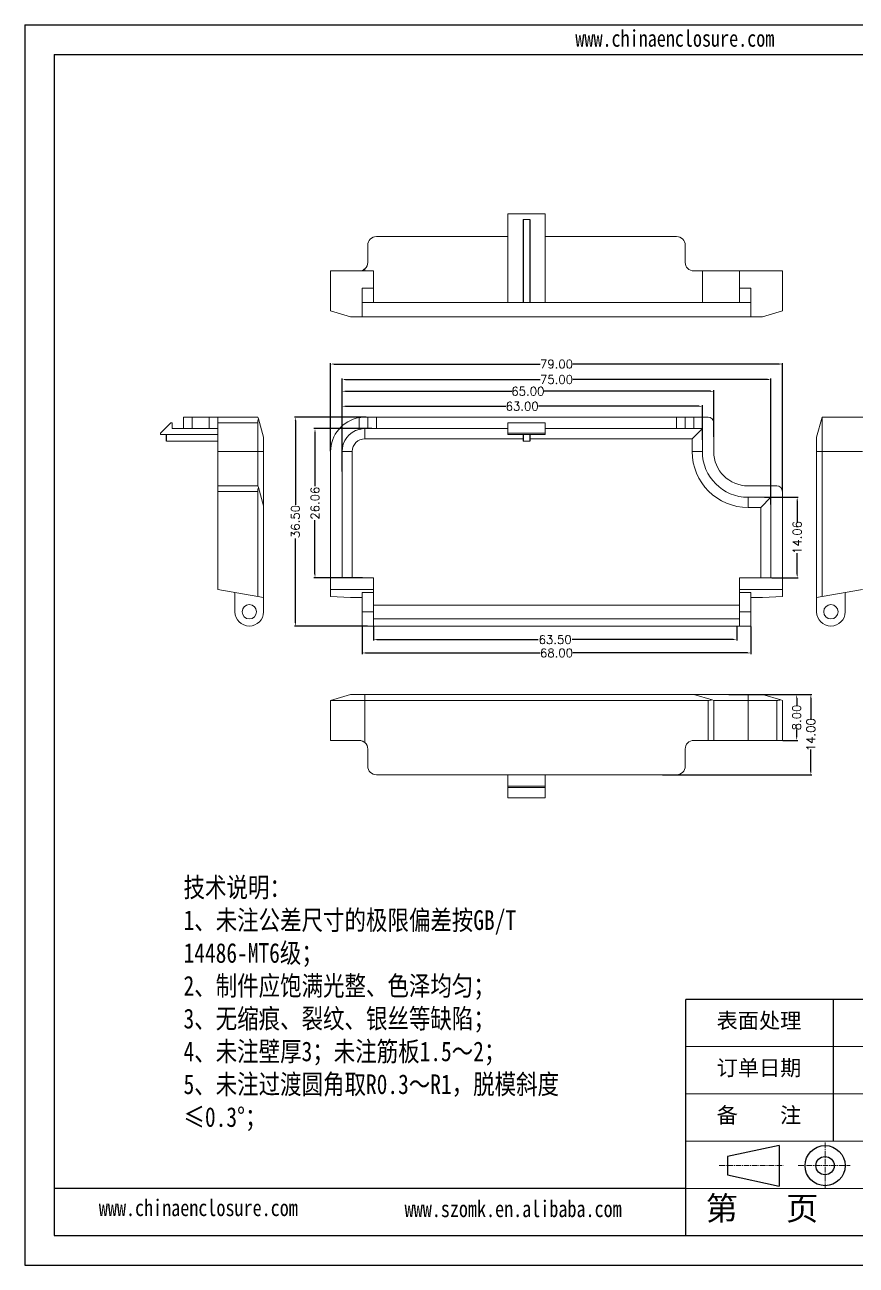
# Model space of a CAD drawing. Header units: inches. Extents: x 1800 to 3196, y 326 to 616.
# Drawn here: x 2735.8 to 2881.1, y 326.9 to 543.6 of the extents above; entities that cross this region are included whole.
import ezdxf

# ---------------------------------------------------------------- set-up
doc = ezdxf.new("R2010")
doc.units = ezdxf.units.IN
doc.header["$LTSCALE"] = 0.05
doc.linetypes.add('CENTER2', pattern=[28.575, 19.05, -3.175, 3.175, -3.175])
doc.layers.add('文字', color=81, linetype='Continuous')
for name, color, linetype, lineweight in [('粗实线', 7, 'Continuous', 30), ('细实线', 3, 'Continuous', 9), ('细点划线', 2, 'CENTER2', 9)]:
    doc.layers.add(name, color=color, linetype=linetype, lineweight=lineweight)
doc.styles.get("Standard").update_dxf_attribs({"font": 'txt', "bigfont": 'gbcbig.shx'})
doc.styles.add('宋体', font='', dxfattribs={"width": 0.8, "height": 3.5})
doc.styles.get('宋体').set_extended_font_data('SimSun')
doc.dimstyles.new('2', dxfattribs={"dimtxt": 1.5, "dimasz": 0.6, "dimexe": 0.18, "dimexo": 0.0625, "dimgap": 0.09, "dimtad": 0, "dimzin": 0, "dimdsep": 46, "dimtxsty": 'Standard', "dimcen": 0, "dimclrd": 3, "dimclre": 3, "dimadec": 0, "dimazin": 2, "dimtfac": 1, "dimtofl": 0, "dimtmove": 0, "dimatfit": 3, "dimfxl": 1, "dimtolj": 1, "dimtzin": 0, "dimarcsym": 0})

# ---------------------------------------------------------------- blocks, each defined once
blk = doc.blocks.new('*D232')
at = {"color": 3, "lineweight": -2}
for p, q in [((2789.24, 469.13), (2789.24, 484.53)), ((2789.84, 484.35), (2825.9, 484.35)), ((2867.64, 484.35), (2831.58, 484.35)), ((2868.24, 462.13), (2868.24, 484.53))]:
    blk.add_line(p, q, dxfattribs=at)
at = {"color": 3}
for points in [[(2789.84, 484.45), (2789.84, 484.25), (2789.24, 484.35)], [(2867.64, 484.45), (2867.64, 484.25), (2868.24, 484.35)]]:
    blk.add_solid(points, dxfattribs=at)
at = {"layer": 'Defpoints', "color": 0}
for p in [(2868.24, 484.35), (2789.24, 469.07), (2868.24, 462.07)]:
    blk.add_point(p, dxfattribs=at)
at = {"color": 0, "insert": (2828.74, 484.35), "char_height": 1.5, "attachment_point": 5}
blk.add_mtext('\\A1;79.00', dxfattribs=at)
blk = doc.blocks.new('*D233')
at = {"color": 3, "lineweight": -2}
for p, q in [((2791.24, 469.13), (2791.24, 481.83)), ((2791.84, 481.65), (2825.9, 481.65)), ((2865.64, 481.65), (2831.58, 481.65)), ((2866.24, 459.8), (2866.24, 481.83))]:
    blk.add_line(p, q, dxfattribs=at)
at = {"color": 3}
for points in [[(2791.84, 481.75), (2791.84, 481.55), (2791.24, 481.65)], [(2865.64, 481.75), (2865.64, 481.55), (2866.24, 481.65)]]:
    blk.add_solid(points, dxfattribs=at)
at = {"layer": 'Defpoints', "color": 0}
for p in [(2866.24, 481.65), (2791.24, 469.07), (2866.24, 459.74)]:
    blk.add_point(p, dxfattribs=at)
at = {"color": 0, "insert": (2828.74, 481.65), "char_height": 1.5, "attachment_point": 5}
blk.add_mtext('\\A1;75.00', dxfattribs=at)
blk = doc.blocks.new('*D234')
at = {"color": 3, "lineweight": -2}
for p, q in [((2791.24, 467.16), (2791.24, 477.15)), ((2791.84, 476.97), (2819.9, 476.97)), ((2853.64, 476.97), (2825.58, 476.97)), ((2854.24, 471.13), (2854.24, 477.15))]:
    blk.add_line(p, q, dxfattribs=at)
at = {"color": 3}
for points in [[(2791.84, 477.07), (2791.84, 476.87), (2791.24, 476.97)], [(2853.64, 477.07), (2853.64, 476.87), (2854.24, 476.97)]]:
    blk.add_solid(points, dxfattribs=at)
at = {"layer": 'Defpoints', "color": 0}
for p in [(2854.24, 476.97), (2854.24, 471.07), (2791.24, 467.09)]:
    blk.add_point(p, dxfattribs=at)
at = {"color": 0, "insert": (2822.74, 476.97), "char_height": 1.5, "attachment_point": 5}
blk.add_mtext('\\A1;63.00', dxfattribs=at)
blk = doc.blocks.new('*D235')
at = {"color": 3, "lineweight": -2}
for p, q in [((2791.24, 465.58), (2791.24, 479.77)), ((2791.84, 479.59), (2820.9, 479.59)), ((2855.64, 479.59), (2826.58, 479.59)), ((2856.24, 471.63), (2856.24, 479.77))]:
    blk.add_line(p, q, dxfattribs=at)
at = {"color": 3}
for points in [[(2791.84, 479.69), (2791.84, 479.49), (2791.24, 479.59)], [(2855.64, 479.69), (2855.64, 479.49), (2856.24, 479.59)]]:
    blk.add_solid(points, dxfattribs=at)
at = {"layer": 'Defpoints', "color": 0}
for p in [(2791.24, 479.59), (2856.24, 471.57), (2791.24, 465.52)]:
    blk.add_point(p, dxfattribs=at)
at = {"color": 0, "insert": (2823.74, 479.59), "char_height": 1.5, "attachment_point": 5}
blk.add_mtext('\\A1;65.00', dxfattribs=at)
blk = doc.blocks.new('*D236')
at = {"color": 3, "lineweight": -2}
for p, q in [((2796.74, 438.5), (2796.74, 436.02)), ((2860.24, 438.5), (2860.24, 436.02)), ((2797.34, 436.2), (2825.52, 436.2)), ((2859.64, 436.2), (2831.45, 436.2))]:
    blk.add_line(p, q, dxfattribs=at)
at = {"color": 3}
for points in [[(2797.34, 436.3), (2797.34, 436.1), (2796.74, 436.2)], [(2859.64, 436.3), (2859.64, 436.1), (2860.24, 436.2)]]:
    blk.add_solid(points, dxfattribs=at)
at = {"layer": 'Defpoints', "color": 0}
for p in [(2796.74, 438.57), (2860.24, 438.57), (2860.24, 436.2)]:
    blk.add_point(p, dxfattribs=at)
at = {"color": 0, "insert": (2828.49, 436.2), "char_height": 1.5, "attachment_point": 5}
blk.add_mtext('\\A1;63.50', dxfattribs=at)
blk = doc.blocks.new('*D237')
at = {"color": 3, "lineweight": -2}
for p, q in [((2794.74, 438.5), (2794.74, 433.69)), ((2862.74, 438.5), (2862.74, 433.69)), ((2795.34, 433.87), (2825.9, 433.87)), ((2862.14, 433.87), (2831.58, 433.87))]:
    blk.add_line(p, q, dxfattribs=at)
at = {"color": 3}
for points in [[(2795.34, 433.97), (2795.34, 433.77), (2794.74, 433.87)], [(2862.14, 433.97), (2862.14, 433.77), (2862.74, 433.87)]]:
    blk.add_solid(points, dxfattribs=at)
at = {"layer": 'Defpoints', "color": 0}
for p in [(2794.74, 438.57), (2862.74, 438.57), (2862.74, 433.87)]:
    blk.add_point(p, dxfattribs=at)
at = {"color": 0, "insert": (2828.74, 433.87), "char_height": 1.5, "attachment_point": 5}
blk.add_mtext('\\A1;68.00', dxfattribs=at)
blk = doc.blocks.new('*D238')
at = {"color": 3, "lineweight": -2}
for p, q in [((2795.43, 475.07), (2782.9, 475.07)), ((2783.08, 474.47), (2783.08, 459.78)), ((2783.08, 439.17), (2783.08, 453.85)), ((2795.68, 438.57), (2782.9, 438.57))]:
    blk.add_line(p, q, dxfattribs=at)
at = {"color": 3}
for points in [[(2782.98, 474.47), (2783.18, 474.47), (2783.08, 475.07)], [(2782.98, 439.17), (2783.18, 439.17), (2783.08, 438.57)]]:
    blk.add_solid(points, dxfattribs=at)
at = {"layer": 'Defpoints', "color": 0}
for p in [(2795.49, 475.07), (2783.08, 438.57), (2795.74, 438.57)]:
    blk.add_point(p, dxfattribs=at)
at = {"color": 0, "insert": (2783.08, 456.82), "char_height": 1.5, "attachment_point": 5, "rotation": 90}
blk.add_mtext('\\A1;36.50', dxfattribs=at)
blk = doc.blocks.new('*D239')
at = {"color": 3, "lineweight": -2}
for p, q in [((2796.43, 473.07), (2786.33, 473.07)), ((2786.51, 472.47), (2786.51, 463)), ((2786.51, 447.61), (2786.51, 457.07)), ((2794.82, 447.01), (2786.33, 447.01))]:
    blk.add_line(p, q, dxfattribs=at)
at = {"color": 3}
for points in [[(2786.41, 472.47), (2786.61, 472.47), (2786.51, 473.07)], [(2786.41, 447.61), (2786.61, 447.61), (2786.51, 447.01)]]:
    blk.add_solid(points, dxfattribs=at)
at = {"layer": 'Defpoints', "color": 0}
for p in [(2796.49, 473.07), (2786.51, 447.01), (2794.88, 447.01)]:
    blk.add_point(p, dxfattribs=at)
at = {"color": 0, "insert": (2786.51, 460.04), "char_height": 1.5, "attachment_point": 5, "rotation": 90}
blk.add_mtext('\\A1;26.06', dxfattribs=at)
blk = doc.blocks.new('*D242')
at = {"color": 3, "lineweight": -2}
for p, q in [((2865.09, 461.07), (2871, 461.07)), ((2870.82, 460.47), (2870.82, 456.75)), ((2870.82, 447.61), (2870.82, 451.32)), ((2866.3, 447.01), (2871, 447.01))]:
    blk.add_line(p, q, dxfattribs=at)
at = {"color": 3}
for points in [[(2870.72, 460.47), (2870.92, 460.47), (2870.82, 461.07)], [(2870.72, 447.61), (2870.92, 447.61), (2870.82, 447.01)]]:
    blk.add_solid(points, dxfattribs=at)
at = {"layer": 'Defpoints', "color": 0}
for p in [(2865.03, 461.07), (2870.82, 461.07), (2866.24, 447.01)]:
    blk.add_point(p, dxfattribs=at)
at = {"color": 0, "insert": (2870.82, 454.04), "char_height": 1.5, "attachment_point": 5, "rotation": 90}
blk.add_mtext('\\A1;14.06', dxfattribs=at)
blk = doc.blocks.new('*D252')
at = {"color": 3, "lineweight": -2}
for p, q in [((2864.8, 426.59), (2870.91, 426.59)), ((2870.73, 425.99), (2870.73, 424.68)), ((2870.73, 419.19), (2870.73, 420.5)), ((2868.3, 418.59), (2870.91, 418.59))]:
    blk.add_line(p, q, dxfattribs=at)
at = {"color": 3}
for points in [[(2870.63, 425.99), (2870.83, 425.99), (2870.73, 426.59)], [(2870.63, 419.19), (2870.83, 419.19), (2870.73, 418.59)]]:
    blk.add_solid(points, dxfattribs=at)
at = {"layer": 'Defpoints', "color": 0}
for p in [(2864.74, 426.59), (2870.73, 426.59), (2868.24, 418.59)]:
    blk.add_point(p, dxfattribs=at)
at = {"color": 0, "insert": (2870.73, 422.59), "char_height": 1.5, "attachment_point": 5, "rotation": 90}
blk.add_mtext('\\A1;8.00', dxfattribs=at)
blk = doc.blocks.new('*D253')
at = {"color": 3, "lineweight": -2}
for p, q in [((2858.85, 426.59), (2873.39, 426.59)), ((2873.21, 425.99), (2873.21, 422.18)), ((2873.21, 413.19), (2873.21, 417)), ((2847.29, 412.59), (2873.39, 412.59))]:
    blk.add_line(p, q, dxfattribs=at)
at = {"color": 3}
for points in [[(2873.11, 425.99), (2873.31, 425.99), (2873.21, 426.59)], [(2873.11, 413.19), (2873.31, 413.19), (2873.21, 412.59)]]:
    blk.add_solid(points, dxfattribs=at)
at = {"layer": 'Defpoints', "color": 0}
for p in [(2858.79, 426.59), (2873.21, 426.59), (2847.22, 412.59)]:
    blk.add_point(p, dxfattribs=at)
at = {"color": 0, "insert": (2873.21, 419.59), "char_height": 1.5, "attachment_point": 5, "rotation": 90}
blk.add_mtext('\\A1;14.00', dxfattribs=at)

msp = doc.modelspace()

# ---------------------------------------------------------------- linework, layer by layer
for p, q in [((2735.77, 543.618), (3042.261, 543.618)), ((2735.77, 543.618), (2735.77, 326.907)), ((2740.93, 538.458), (3037.101, 538.458)), ((2740.93, 538.458), (2740.93, 332.067)), ((2822.888, 509.618), (2822.888, 495.118)), ((2824.088, 509.618), (2824.088, 495.118)), ((2760.522, 470.866), (2760.522, 472.066)), ((2822.888, 472.066), (2822.888, 470.866)), ((2824.088, 472.066), (2824.088, 470.866)), ((2913.266, 373.345), (2851.349, 373.345)), ((2851.349, 332.067), (2851.349, 373.345)), ((2877.148, 348.579), (2877.148, 373.345)), ((2851.349, 340.323), (2740.93, 340.323)), ((2740.93, 332.067), (3037.101, 332.067)), ((2735.77, 326.907), (3042.261, 326.907))]:
    msp.add_line(p, q)
at = {"color": 7, "linetype": 'Continuous', "lineweight": 15}
for p, q in [((2820.238, 510.618), (2826.738, 510.618)), ((2820.238, 510.618), (2820.238, 495.118)), ((2822.888, 509.618), (2824.088, 509.618)), ((2826.738, 510.618), (2826.738, 495.118)), ((2795.738, 505.118), (2795.738, 502.118)), ((2797.238, 506.618), (2820.238, 506.618)), ((2826.738, 506.618), (2849.738, 506.618)), ((2851.238, 505.118), (2851.238, 502.118)), ((2796.738, 500.618), (2789.238, 500.618)), ((2789.238, 500.618), (2789.238, 493.618)), ((2796.738, 497.618), (2796.738, 500.618)), ((2854.238, 500.618), (2852.738, 500.618)), ((2854.238, 500.618), (2854.238, 495.127)), ((2860.738, 500.618), (2854.238, 500.618)), ((2860.738, 500.618), (2868.238, 500.618)), ((2860.738, 500.618), (2860.738, 495.118)), ((2868.238, 500.618), (2868.238, 493.618)), ((2794.738, 497.618), (2796.738, 497.618)), ((2794.738, 495.118), (2794.738, 497.618)), ((2796.738, 497.618), (2796.738, 495.118)), ((2860.738, 497.618), (2862.738, 497.618)), ((2862.738, 497.618), (2862.738, 495.118)), ((2794.738, 495.118), (2796.738, 495.118)), ((2794.738, 492.618), (2794.738, 495.118)), ((2820.238, 495.127), (2796.738, 495.127)), ((2796.738, 495.118), (2860.238, 495.118)), ((2854.238, 495.127), (2826.738, 495.127)), ((2854.238, 495.127), (2854.208, 495.118)), ((2860.238, 495.127), (2854.238, 495.127)), ((2860.238, 495.118), (2862.738, 495.118)), ((2862.738, 495.118), (2862.738, 492.618)), ((2789.238, 493.618), (2792.738, 492.618)), ((2794.738, 492.618), (2792.738, 492.618)), ((2862.738, 492.618), (2794.738, 492.618)), ((2862.738, 492.618), (2864.738, 492.618)), ((2864.738, 492.618), (2868.238, 493.618)), ((2763.522, 473.066), (2763.522, 475.066)), ((2763.522, 475.066), (2765.022, 475.066)), ((2765.022, 475.066), (2765.022, 473.066)), ((2765.022, 475.066), (2768.022, 475.066)), ((2768.022, 473.066), (2768.022, 475.066)), ((2768.022, 475.066), (2769.522, 475.066)), ((2769.522, 475.066), (2776.522, 475.066)), ((2769.522, 474.066), (2769.522, 475.066)), ((2776.522, 475.066), (2776.606, 474.773)), ((2776.606, 474.773), (2777.522, 471.566)), ((2794.238, 472.939), (2794.238, 474.982)), ((2795.238, 475.066), (2795.738, 475.066)), ((2795.738, 473.066), (2795.738, 475.066)), ((2795.738, 475.066), (2797.238, 475.066)), ((2797.238, 475.066), (2797.238, 473.066)), ((2849.738, 475.066), (2797.238, 475.066)), ((2849.738, 473.066), (2849.738, 475.066)), ((2849.738, 475.066), (2851.238, 475.066)), ((2851.238, 475.066), (2851.238, 473.066)), ((2851.238, 475.066), (2852.738, 475.066)), ((2852.738, 475.066), (2852.738, 473.066)), ((2855.238, 475.066), (2852.738, 475.066)), ((2874.212, 471.566), (2875.212, 475.066)), ((2875.212, 475.066), (2875.212, 469.066)), ((2875.212, 475.066), (2882.594, 475.066)), ((2761.322, 474.066), (2759.522, 472.266)), ((2761.322, 474.066), (2761.522, 474.066)), ((2761.522, 474.066), (2761.522, 473.066)), ((2761.522, 473.066), (2763.522, 473.066)), ((2765.022, 473.066), (2763.522, 473.066)), ((2765.022, 473.066), (2768.022, 473.066)), ((2769.522, 473.066), (2768.022, 473.066)), ((2776.522, 474.066), (2769.522, 474.066)), ((2769.522, 474.066), (2769.522, 469.066)), ((2776.522, 469.066), (2776.522, 474.066)), ((2795.738, 473.066), (2795.238, 473.066)), ((2795.238, 471.286), (2795.238, 473.066)), ((2797.238, 473.066), (2795.738, 473.066)), ((2797.238, 473.066), (2820.238, 473.066)), ((2820.238, 474.066), (2826.738, 474.066)), ((2820.238, 472.266), (2820.238, 474.066)), ((2826.738, 474.066), (2826.738, 472.266)), ((2826.738, 473.066), (2849.738, 473.066)), ((2851.238, 473.066), (2849.738, 473.066)), ((2852.738, 473.066), (2851.238, 473.066)), ((2854.238, 473.066), (2852.458, 471.286)), ((2854.238, 473.066), (2852.738, 473.066)), ((2854.238, 473.066), (2854.238, 469.066)), ((2856.238, 474.066), (2856.238, 469.066)), ((2759.522, 472.066), (2759.522, 472.266)), ((2759.522, 472.066), (2769.522, 472.066)), ((2760.522, 470.866), (2769.522, 470.866)), ((2777.522, 471.566), (2777.522, 469.066)), ((2795.238, 471.286), (2822.888, 471.286)), ((2820.238, 472.266), (2820.238, 472.066)), ((2826.738, 472.266), (2820.238, 472.266)), ((2820.238, 472.066), (2826.738, 472.066)), ((2822.888, 470.866), (2824.088, 470.866)), ((2824.088, 471.286), (2852.458, 471.286)), ((2826.738, 472.066), (2826.738, 472.266)), ((2852.458, 471.286), (2852.458, 469.066)), ((2874.212, 469.066), (2874.212, 471.566)), ((2769.522, 469.066), (2776.522, 469.066)), ((2769.522, 463.066), (2769.522, 469.066)), ((2776.522, 463.066), (2776.522, 469.066)), ((2776.522, 469.066), (2777.522, 469.066)), ((2777.522, 469.066), (2777.522, 459.566)), ((2789.238, 469.066), (2789.238, 444.977)), ((2791.238, 469.066), (2791.238, 447.008)), ((2793.018, 469.066), (2791.238, 469.066)), ((2793.018, 447.008), (2793.018, 469.066)), ((2854.238, 469.066), (2852.458, 469.066)), ((2874.212, 469.066), (2875.212, 469.066)), ((2874.212, 443.566), (2874.212, 469.066)), ((2875.212, 469.066), (2875.212, 443.743)), ((2882.212, 469.066), (2875.212, 469.066)), ((2769.522, 462.066), (2769.522, 463.066)), ((2769.522, 463.066), (2776.522, 463.066)), ((2776.522, 462.066), (2769.522, 462.066)), ((2769.522, 444.977), (2769.522, 462.066)), ((2776.522, 463.066), (2776.606, 462.773)), ((2776.522, 443.743), (2776.522, 462.066)), ((2776.606, 462.773), (2777.522, 459.566)), ((2862.238, 463.066), (2867.238, 463.066)), ((2868.238, 444.977), (2868.238, 462.066)), ((2777.522, 459.566), (2777.522, 443.566)), ((2862.238, 461.066), (2866.238, 461.066)), ((2862.238, 461.066), (2862.238, 459.286)), ((2866.238, 461.066), (2864.458, 459.286)), ((2866.238, 447.008), (2866.238, 461.066)), ((2862.238, 459.286), (2864.458, 459.286)), ((2864.458, 459.286), (2864.458, 447.008)), ((2796.738, 447.008), (2791.238, 447.008)), ((2796.738, 444.977), (2796.738, 447.008)), ((2860.738, 444.977), (2860.738, 447.008)), ((2860.738, 447.008), (2866.238, 447.008)), ((2769.522, 444.977), (2776.522, 443.743)), ((2772.522, 444.448), (2772.522, 441.066)), ((2796.738, 444.977), (2789.238, 444.977)), ((2789.238, 444.977), (2789.238, 443.743)), ((2796.738, 444.448), (2794.738, 444.448)), ((2794.738, 444.448), (2794.738, 441.066)), ((2796.738, 444.448), (2796.738, 444.977)), ((2796.738, 441.066), (2796.738, 444.448)), ((2860.738, 444.977), (2868.238, 444.977)), ((2860.738, 444.977), (2860.738, 444.448)), ((2862.738, 444.448), (2860.738, 444.448)), ((2860.738, 444.448), (2860.738, 440.566)), ((2862.738, 444.448), (2862.738, 441.066)), ((2868.238, 444.977), (2868.238, 443.743)), ((2882.212, 444.977), (2875.212, 443.743)), ((2879.212, 444.448), (2879.212, 441.066)), ((2777.522, 443.566), (2776.522, 443.743)), ((2777.522, 443.566), (2777.522, 441.066)), ((2789.238, 443.743), (2792.738, 443.566)), ((2794.738, 443.566), (2792.738, 443.566)), ((2796.738, 442.212), (2860.738, 442.212)), ((2860.738, 438.566), (2860.738, 442.212)), ((2862.738, 443.566), (2864.738, 443.566)), ((2864.738, 443.566), (2868.238, 443.743)), ((2875.212, 443.743), (2874.212, 443.566)), ((2874.212, 443.566), (2874.212, 441.066)), ((2794.738, 438.566), (2794.738, 441.066)), ((2794.738, 441.066), (2796.738, 441.066)), ((2796.738, 441.066), (2796.738, 438.566)), ((2860.738, 441.066), (2862.738, 441.066)), ((2862.738, 441.066), (2862.738, 438.566)), ((2794.738, 438.566), (2796.738, 438.566)), ((2796.738, 439.816), (2860.738, 439.816)), ((2796.738, 438.566), (2860.238, 438.566)), ((2860.238, 438.566), (2862.738, 438.566)), ((2792.738, 426.587), (2789.238, 425.587)), ((2795.238, 425.587), (2789.238, 425.587)), ((2789.238, 418.587), (2789.238, 425.587)), ((2792.738, 426.587), (2795.238, 426.587)), ((2795.238, 426.587), (2795.238, 425.587)), ((2795.238, 426.587), (2852.738, 426.587)), ((2855.238, 425.587), (2795.238, 425.587)), ((2795.238, 425.587), (2795.238, 418.205)), ((2855.945, 425.67), (2852.738, 426.587)), ((2852.738, 426.587), (2862.238, 426.587)), ((2855.238, 418.587), (2855.238, 425.587)), ((2855.945, 425.67), (2856.238, 425.587)), ((2856.238, 425.587), (2856.238, 418.587)), ((2862.238, 425.587), (2856.238, 425.587)), ((2862.238, 425.587), (2862.238, 426.587)), ((2862.238, 426.587), (2864.738, 426.587)), ((2862.238, 425.587), (2862.238, 418.587)), ((2867.238, 425.587), (2862.238, 425.587)), ((2867.945, 425.67), (2864.738, 426.587)), ((2867.238, 418.587), (2867.238, 425.587)), ((2867.945, 425.67), (2868.238, 425.587)), ((2868.238, 425.587), (2868.238, 418.587)), ((2794.238, 418.587), (2789.238, 418.587)), ((2855.238, 418.587), (2852.738, 418.587)), ((2856.238, 418.587), (2855.238, 418.587)), ((2862.238, 418.587), (2856.238, 418.587)), ((2862.238, 418.587), (2867.238, 418.587)), ((2868.238, 418.587), (2867.238, 418.587)), ((2795.738, 414.087), (2795.738, 417.087)), ((2851.238, 414.087), (2851.238, 417.087)), ((2849.738, 412.587), (2797.238, 412.587)), ((2820.238, 410.587), (2820.238, 412.587)), ((2826.738, 410.587), (2826.738, 412.587)), ((2826.738, 410.587), (2820.238, 410.587)), ((2820.238, 410.587), (2820.238, 410.387)), ((2820.238, 410.387), (2826.738, 410.387)), ((2820.238, 408.587), (2820.238, 410.387)), ((2826.738, 410.387), (2826.738, 410.587)), ((2826.738, 410.387), (2826.738, 408.587)), ((2826.738, 408.587), (2820.238, 408.587))]:
    msp.add_line(p, q, dxfattribs=at)
at = {"color": 8, "linetype": 'Continuous', "lineweight": 15}
msp.add_line((2795.238, 500.618), (2795.238, 501), dxfattribs=at)
at = {"color": 7, "linetype": 'Continuous', "lineweight": 15}
for centre in [(2775.022, 441.066), (2876.712, 441.066)]:
    msp.add_circle(centre, 1.25, dxfattribs=at)
for centre, radius, start, end in [((2797.238, 505.118), 1.5, 90, 180), ((2849.738, 505.118), 1.5, 0, 90), ((2794.238, 502.118), 1.5, 311.81031, 0), ((2852.738, 502.118), 1.5, 180, 270), ((2795.238, 469.066), 6, 99.59407, 180), ((2855.238, 474.066), 1, 0, 90), ((2795.238, 469.066), 4, 104.47751, 180), ((2795.238, 469.066), 2.22, 90, 180), ((2862.238, 469.066), 9.78, 180, 270), ((2862.238, 469.066), 8, 180, 270), ((2862.238, 469.066), 6, 180, 270), ((2867.238, 462.066), 1, 0, 90), ((2775.022, 441.066), 2.5, 180, 270), ((2775.022, 441.066), 2.5, 270, 0), ((2876.712, 441.066), 2.5, 180, 270), ((2876.712, 441.066), 2.5, 270, 0), ((2852.738, 417.087), 1.5, 90, 180), ((2794.238, 417.087), 1.5, 0, 48.18969), ((2797.238, 414.087), 1.5, 180, 270), ((2849.738, 414.087), 1.5, 270, 0)]:
    msp.add_arc(centre, radius, start, end, dxfattribs=at)
for centre, major_axis, start_param, end_param in [((2776.808, 474.066), (0, 1), 0.7853982, 1.5707963), ((2776.808, 462.066), (0, 1), 0.7853982, 1.5707963), ((2855.238, 425.872), (1, 0), 4.712389, 5.4977871), ((2867.238, 425.872), (1, 0), 4.712389, 5.4977871)]:
    msp.add_ellipse(centre, major_axis=major_axis, ratio=0.2857143, start_param=start_param, end_param=end_param, dxfattribs=at)
for points in [[(2795.238, 501), (2795.1, 500.877), (2794.941, 500.781), (2794.598, 500.651), (2794.418, 500.618), (2794.238, 500.618)], [(2794.238, 474.982), (2794.42, 475.013), (2794.6, 475.035), (2794.943, 475.062), (2795.101, 475.066), (2795.238, 475.066)], [(2795.238, 473.066), (2795.1, 473.066), (2794.941, 473.059), (2794.598, 473.019), (2794.418, 472.986), (2794.238, 472.939)], [(2794.238, 418.587), (2794.42, 418.587), (2794.6, 418.554), (2794.943, 418.423), (2795.101, 418.328), (2795.238, 418.205)]]:
    msp.add_open_spline(points, degree=3, knots=[0, 0, 0, 0, 0.5, 0.5, 1, 1, 1, 1], dxfattribs=at)
at = {"layer": '粗实线', "color": 7}
for p, q in [((2867.665, 347.806), (2858.645, 345.894)), ((2867.665, 347.806), (2867.665, 340.737)), ((2858.645, 345.894), (2858.645, 342.704)), ((2858.645, 342.704), (2867.665, 340.737))]:
    msp.add_line(p, q, dxfattribs=at)
for radius in [3.507, 1.595]:
    msp.add_circle((2875.694, 344.299), radius, dxfattribs=at)
at = {"layer": '细实线', "color": 7}
for p, q in [((2913.266, 365.09), (2851.349, 365.09)), ((2913.266, 356.834), (2851.349, 356.834)), ((3037.101, 348.579), (2851.349, 348.579)), ((2913.266, 340.323), (2851.349, 340.323))]:
    msp.add_line(p, q, dxfattribs=at)
at = {"layer": '细点划线', "color": 7}
for p, q in [((2875.694, 348.336), (2875.694, 340.323)), ((2857.207, 344.299), (2868.356, 344.299)), ((2871.003, 344.299), (2880.068, 344.299))]:
    msp.add_line(p, q, dxfattribs=at)

# ---------------------------------------------------------------- texts
at = {"char_height": 2.71501, "width": 1543.07654, "attachment_point": 1}
for s, insert in [('{\\fSimHei|b0|i0|c134|p49;表面处理}', (2856.733, 371.003)), ('{\\fSimHei|b0|i0|c134|p49;订单日期}', (2856.733, 362.747)), ('{\\fSimHei|b0|i0|c134|p49;备    注}', (2856.733, 354.491))]:
    msp.add_mtext(s, dxfattribs=dict(at, insert=insert))
at = {"layer": '文字', "color": 0, "attachment_point": 1, "style": '宋体'}
for s, insert, char_height, width in [('www.chinaenclosure.com', (2832.034, 542.7), 2.90599, 51.05543), ('{\\H1.111x;技术说明：\\P1、未注公差尺寸的极限偏差按GB/T 14486-MT6级；\\P2、制件应饱满光整、色泽均匀；\\P3、无缩痕、裂纹、银丝等缺陷；\\P4、未注壁厚3；未注筋板1.5～2；\\P5、未注过渡圆角取R0.3～R1，脱模斜度≤0.3%%D；}', (2763.525, 394.65), 3.09587, 69.73259), ('www.chinaenclosure.com', (2748.718, 338.394), 2.90599, 51.05543), ('www.szomk.en.alibaba.com', (2802.182, 338.214), 2.90599, 51.05543)]:
    msp.add_mtext(s, dxfattribs=dict(at, insert=insert, char_height=char_height, width=width))
at = {"layer": '细实线', "color": 7, "insert": (2854.823, 338.904), "char_height": 4.12782, "width": 30.95868, "attachment_point": 1}
msp.add_mtext('{\\fSimSun|b0|i0|c134|p54;第   页}', dxfattribs=at)

# ---------------------------------------------------------------- dimensions: what is measured, and where the dimension line sits
for base, p1, p2, picture, middle in [((2868.238, 484.353), (2789.238, 469.066), (2868.238, 462.066), '*D232', (2828.738, 484.353)), ((2866.238, 481.646), (2791.238, 469.066), (2866.238, 459.742), '*D233', (2828.738, 481.646)), ((2791.238, 479.587), (2856.238, 471.566), (2791.238, 465.519), '*D235', (2823.738, 479.587)), ((2854.238, 476.972), (2791.238, 467.093), (2854.238, 471.066), '*D234', (2822.738, 476.972))]:
    dim = msp.add_linear_dim(base=base, p1=p1, p2=p2, dimstyle='2')
    dim.commit()
    dim.dimension.update_dxf_attribs({"geometry": picture, "text_midpoint": middle, "dimtype": 160})
for base, p1, p2, picture, middle in [((2783.079, 438.566), (2795.488, 475.066), (2795.738, 438.566), '*D238', (2783.079, 456.816)), ((2870.822, 461.066), (2866.238, 447.008), (2865.03, 461.066), '*D242', (2870.822, 454.037))]:
    dim = msp.add_linear_dim(base=base, p1=p1, p2=p2, angle=90, dimstyle='2')
    dim.commit()
    dim.dimension.update_dxf_attribs({"geometry": picture, "text_midpoint": middle, "dimtype": 160})
for base, p1, p2, picture, middle in [((2786.508, 447.008), (2796.488, 473.066), (2794.883, 447.008), '*D239', (2786.508, 460.037)), ((2873.214, 426.587), (2847.224, 412.587), (2858.791, 426.587), '*D253', (2873.214, 419.587)), ((2870.729, 426.587), (2868.238, 418.587), (2864.738, 426.587), '*D252', (2870.729, 422.587))]:
    dim = msp.add_linear_dim(base=base, p1=p1, p2=p2, angle=90, dimstyle='2')
    dim.commit()
    dim.dimension.update_dxf_attribs({"geometry": picture, "text_midpoint": middle})
for base, p1, p2, picture, middle in [((2862.738, 433.874), (2794.738, 438.566), (2862.738, 438.566), '*D237', (2828.738, 433.874)), ((2860.238, 436.204), (2796.738, 438.566), (2860.238, 438.566), '*D236', (2828.488, 436.204))]:
    dim = msp.add_linear_dim(base=base, p1=p1, p2=p2, dimstyle='2')
    dim.commit()
    dim.dimension.update_dxf_attribs({"geometry": picture, "text_midpoint": middle})

doc.saveas('drawing.dxf')
